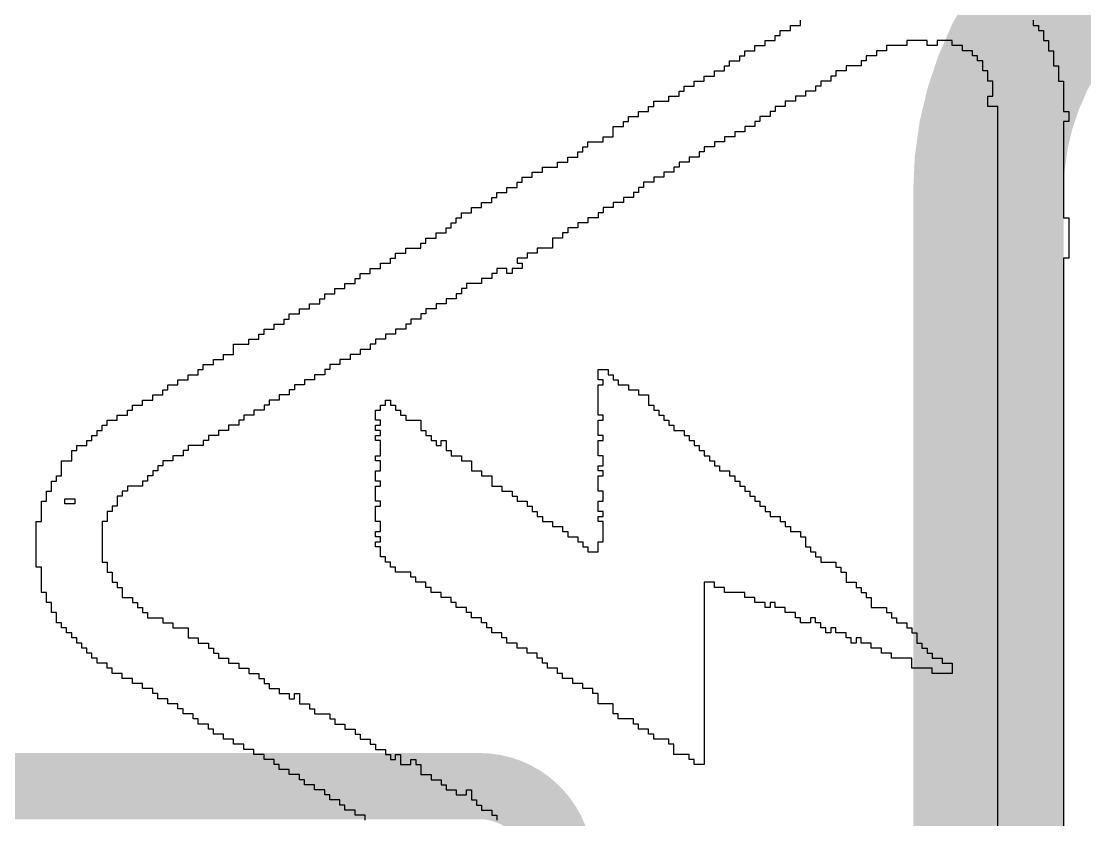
# Model space of a CAD drawing. Header units: millimetres. Extents: x -14 to 145, y 0 to 69.
# Drawn here: x 102.81 to 111.79, y 38.35 to 45.09 of the extents above; entities that cross this region are included whole.
import ezdxf

# ---------------------------------------------------------------- set-up
doc = ezdxf.new("R2010")
doc.units = ezdxf.units.MM
for name, color, linetype in [('BottomLayer', 5, 'Continuous'), ('TopLayer', 1, 'Continuous'), ('TopOverlay', 2, 'Continuous')]:
    doc.layers.add(name, color=color, linetype=linetype)

msp = doc.modelspace()

# ---------------------------------------------------------------- linework, layer by layer
at = {"layer": 'BottomLayer', "const_width": 1.27}
msp.add_lwpolyline([(110.9726, 43.66, -0.414214), (113.5126, 46.2)], format="xyb", dxfattribs=at)
msp.add_lwpolyline([(110.9726, 35.04), (110.9726, 43.66)], dxfattribs=at)
at = {"layer": 'BottomLayer', "const_width": 0.635}
msp.add_lwpolyline([(110.6551, 43.66, 1), (111.2901, 43.66, 1)], format="xyb", close=True, dxfattribs=at)
msp.add_lwpolyline([(110.6551, 43.66, 1), (111.2901, 43.66, 1)], format="xyb", close=True, dxfattribs=at)
at = {"layer": 'TopLayer', "const_width": 0.5588}
msp.add_lwpolyline([(102.1393, 38.6377), (106.6757, 38.6377)], dxfattribs=at)
at = {"layer": 'TopLayer', "const_width": 0.2794}
msp.add_lwpolyline([(106.536, 38.6377, 1), (106.8154, 38.6377, 1)], format="xyb", close=True, dxfattribs=at)
msp.add_lwpolyline([(106.536, 38.6377, 1), (106.8154, 38.6377, 1)], format="xyb", close=True, dxfattribs=at)
at = {"layer": 'TopLayer', "const_width": 0.5588}
msp.add_lwpolyline([(106.6757, 38.6377, -0.414214), (107.3556, 37.9578)], format="xyb", dxfattribs=at)
at = {"layer": 'TopOverlay'}
for p, q in [((109.386, 45.0575), (109.386, 45.1002)), ((111.3513, 45.1002), (111.3513, 45.0575)), ((109.2151, 44.972), (109.2151, 45.0148)), ((109.2151, 45.0148), (109.3006, 45.0148)), ((109.3006, 45.0148), (109.3006, 45.0575)), ((109.3006, 45.0575), (109.386, 45.0575)), ((111.3513, 45.0575), (111.394, 45.0575)), ((111.394, 45.0575), (111.394, 45.0148)), ((111.394, 45.0148), (111.4367, 45.0148)), ((111.4367, 45.0148), (111.4367, 44.9293)), ((109.0869, 44.8866), (109.0869, 44.9293)), ((109.0869, 44.9293), (109.1724, 44.9293)), ((109.1724, 44.9293), (109.1724, 44.972)), ((109.1724, 44.972), (109.2151, 44.972)), ((110.4541, 44.9293), (110.2832, 44.9293)), ((110.2832, 44.9293), (110.2832, 44.8866)), ((110.4541, 44.8866), (110.4541, 44.9293)), ((110.6677, 44.9293), (110.5395, 44.9293)), ((110.5395, 44.9293), (110.5395, 44.8866)), ((110.6677, 44.8866), (110.6677, 44.9293)), ((111.4367, 44.9293), (111.4794, 44.9293)), ((111.4794, 44.9293), (111.4794, 44.8439)), ((108.8733, 44.7584), (108.8733, 44.8011)), ((108.8733, 44.8011), (108.916, 44.8011)), ((108.916, 44.8011), (108.916, 44.8439)), ((108.916, 44.8439), (109.0015, 44.8439)), ((109.0015, 44.8439), (109.0015, 44.8866)), ((109.0015, 44.8866), (109.0869, 44.8866)), ((110.0268, 44.8011), (109.9414, 44.8011)), ((109.9414, 44.8011), (109.9414, 44.7584)), ((110.1123, 44.8439), (110.0268, 44.8439)), ((110.0268, 44.8439), (110.0268, 44.8011)), ((110.2832, 44.8866), (110.1123, 44.8866)), ((110.1123, 44.8866), (110.1123, 44.8439)), ((110.5395, 44.8866), (110.4541, 44.8866)), ((110.7531, 44.8866), (110.6677, 44.8866)), ((110.7531, 44.8439), (110.7531, 44.8866)), ((110.8386, 44.8439), (110.7531, 44.8439)), ((110.8386, 44.8011), (110.8386, 44.8439)), ((110.8813, 44.8011), (110.8386, 44.8011)), ((110.8813, 44.7584), (110.8813, 44.8011)), ((111.4794, 44.8439), (111.5222, 44.8439)), ((111.5222, 44.8439), (111.5222, 44.7157)), ((108.7452, 44.673), (108.7452, 44.7157)), ((108.7452, 44.7157), (108.7879, 44.7157)), ((108.7879, 44.7157), (108.7879, 44.7584)), ((108.7879, 44.7584), (108.8733, 44.7584)), ((109.8987, 44.7157), (109.7705, 44.7157)), ((109.7705, 44.7157), (109.7705, 44.673)), ((109.9414, 44.7584), (109.8987, 44.7584)), ((109.8987, 44.7584), (109.8987, 44.7157)), ((110.924, 44.7584), (110.8813, 44.7584)), ((110.924, 44.673), (110.924, 44.7584)), ((111.5222, 44.7157), (111.5649, 44.7157)), ((111.5649, 44.7157), (111.5649, 44.5875)), ((108.5743, 44.5875), (108.5743, 44.6302)), ((108.5743, 44.6302), (108.6597, 44.6302)), ((108.6597, 44.6302), (108.6597, 44.673)), ((108.6597, 44.673), (108.7452, 44.673)), ((109.6851, 44.6302), (109.6423, 44.6302)), ((109.6423, 44.6302), (109.6423, 44.5875)), ((109.7705, 44.673), (109.6851, 44.673)), ((109.6851, 44.673), (109.6851, 44.6302)), ((110.9668, 44.673), (110.924, 44.673)), ((110.9668, 44.5875), (110.9668, 44.673)), ((108.4034, 44.5021), (108.4034, 44.5448)), ((108.4034, 44.5448), (108.4888, 44.5448)), ((108.4888, 44.5448), (108.4888, 44.5875)), ((108.4888, 44.5875), (108.5743, 44.5875)), ((109.5569, 44.5448), (109.5142, 44.5448)), ((109.5142, 44.5448), (109.5142, 44.5021)), ((109.6423, 44.5875), (109.5569, 44.5875)), ((109.5569, 44.5875), (109.5569, 44.5448)), ((111.0095, 44.5875), (110.9668, 44.5875)), ((111.0095, 44.4594), (111.0095, 44.5875)), ((111.5649, 44.5875), (111.6076, 44.5875)), ((111.6076, 44.5875), (111.6076, 44.3312)), ((108.2752, 44.4166), (108.2752, 44.4594)), ((108.2752, 44.4594), (108.3606, 44.4594)), ((108.3606, 44.4594), (108.3606, 44.5021)), ((108.3606, 44.5021), (108.4034, 44.5021)), ((109.4287, 44.4594), (109.3433, 44.4594)), ((109.3433, 44.4594), (109.3433, 44.4166)), ((109.5142, 44.5021), (109.4287, 44.5021)), ((109.4287, 44.5021), (109.4287, 44.4594)), ((110.9668, 44.3739), (110.9668, 44.4594)), ((110.9668, 44.4594), (111.0095, 44.4594)), ((108.1043, 44.3312), (108.1043, 44.3739)), ((108.1043, 44.3739), (108.147, 44.3739)), ((108.147, 44.3739), (108.147, 44.4166)), ((108.147, 44.4166), (108.2752, 44.4166)), ((109.2578, 44.3739), (109.1724, 44.3739)), ((109.1724, 44.3739), (109.1724, 44.3312)), ((109.3433, 44.4166), (109.2578, 44.4166)), ((109.2578, 44.4166), (109.2578, 44.3739)), ((111.0522, 44.3739), (110.9668, 44.3739)), ((111.0522, 37.9655), (111.0522, 44.3739)), ((107.9334, 44.2457), (107.9334, 44.2885)), ((107.9334, 44.2885), (108.0189, 44.2885)), ((108.0189, 44.2885), (108.0189, 44.3312)), ((108.0189, 44.3312), (108.1043, 44.3312)), ((109.1297, 44.2885), (109.0442, 44.2885)), ((109.0442, 44.2885), (109.0442, 44.2457)), ((109.1724, 44.3312), (109.1297, 44.3312)), ((109.1297, 44.3312), (109.1297, 44.2885)), ((111.6076, 44.3312), (111.6503, 44.3312)), ((111.6503, 44.3312), (111.6503, 44.2457)), ((107.8053, 44.1176), (107.8053, 44.203)), ((107.8053, 44.203), (107.8907, 44.203)), ((107.8907, 44.203), (107.8907, 44.2457)), ((107.8907, 44.2457), (107.9334, 44.2457)), ((109.0015, 44.203), (108.916, 44.203)), ((108.916, 44.203), (108.916, 44.1603)), ((109.0442, 44.2457), (109.0015, 44.2457)), ((109.0015, 44.2457), (109.0015, 44.203)), ((111.6503, 44.2457), (111.6076, 44.2457)), ((111.6076, 44.2457), (111.6076, 43.434)), ((107.7198, 44.0748), (107.7198, 44.1176)), ((107.7198, 44.1176), (107.8053, 44.1176)), ((108.8306, 44.1176), (108.7452, 44.1176)), ((108.7452, 44.1176), (108.7452, 44.0748)), ((108.916, 44.1603), (108.8306, 44.1603)), ((108.8306, 44.1603), (108.8306, 44.1176)), ((107.5062, 43.9467), (107.5062, 43.9894)), ((107.5062, 43.9894), (107.5489, 43.9894)), ((107.5489, 43.9894), (107.5489, 44.0321)), ((107.5489, 44.0321), (107.5916, 44.0321)), ((107.5916, 44.0321), (107.5916, 44.0748)), ((107.5916, 44.0748), (107.7198, 44.0748)), ((108.5743, 43.9894), (108.5315, 43.9894)), ((108.5315, 43.9894), (108.5315, 43.9467)), ((108.6597, 44.0321), (108.5743, 44.0321)), ((108.5743, 44.0321), (108.5743, 43.9894)), ((108.7452, 44.0748), (108.6597, 44.0748)), ((108.6597, 44.0748), (108.6597, 44.0321)), ((107.3353, 43.8612), (107.3353, 43.904)), ((107.3353, 43.904), (107.4207, 43.904)), ((107.4207, 43.904), (107.4207, 43.9467)), ((107.4207, 43.9467), (107.5062, 43.9467)), ((108.4461, 43.904), (108.3606, 43.904)), ((108.3606, 43.904), (108.3606, 43.8612)), ((108.5315, 43.9467), (108.4461, 43.9467)), ((108.4461, 43.9467), (108.4461, 43.904)), ((107.1217, 43.7758), (107.1217, 43.8185)), ((107.1217, 43.8185), (107.2071, 43.8185)), ((107.2071, 43.8185), (107.2071, 43.8612)), ((107.2071, 43.8612), (107.3353, 43.8612)), ((108.3179, 43.8185), (108.2325, 43.8185)), ((108.2325, 43.8185), (108.2325, 43.7758)), ((108.3606, 43.8612), (108.3179, 43.8612)), ((108.3179, 43.8612), (108.3179, 43.8185)), ((106.9935, 43.6903), (106.9935, 43.7331)), ((106.9935, 43.7331), (107.0362, 43.7331)), ((107.0362, 43.7331), (107.0362, 43.7758)), ((107.0362, 43.7758), (107.1217, 43.7758)), ((108.147, 43.7331), (108.0616, 43.7331)), ((108.0616, 43.7331), (108.0616, 43.6903)), ((108.2325, 43.7758), (108.147, 43.7758)), ((108.147, 43.7758), (108.147, 43.7331)), ((106.8226, 43.6049), (106.8226, 43.6476)), ((106.8226, 43.6476), (106.9081, 43.6476)), ((106.9081, 43.6476), (106.9081, 43.6903)), ((106.9081, 43.6903), (106.9935, 43.6903)), ((108.0189, 43.6476), (107.9761, 43.6476)), ((107.9761, 43.6476), (107.9761, 43.6049)), ((108.0616, 43.6903), (108.0189, 43.6903)), ((108.0189, 43.6903), (108.0189, 43.6476)), ((106.6945, 43.5194), (106.6945, 43.5622)), ((106.6945, 43.5622), (106.7799, 43.5622)), ((106.7799, 43.5622), (106.7799, 43.6049)), ((106.7799, 43.6049), (106.8226, 43.6049)), ((107.8907, 43.5622), (107.8053, 43.5622)), ((107.8053, 43.5622), (107.8053, 43.5194)), ((107.9761, 43.6049), (107.8907, 43.6049)), ((107.8907, 43.6049), (107.8907, 43.5622)), ((106.5236, 43.434), (106.5236, 43.4767)), ((106.5236, 43.4767), (106.609, 43.4767)), ((106.609, 43.4767), (106.609, 43.5194)), ((106.609, 43.5194), (106.6945, 43.5194)), ((107.7198, 43.4767), (107.6771, 43.4767)), ((107.6771, 43.4767), (107.6771, 43.434)), ((107.8053, 43.5194), (107.7198, 43.5194)), ((107.7198, 43.5194), (107.7198, 43.4767)), ((106.4381, 43.3486), (106.4381, 43.3913)), ((106.4381, 43.3913), (106.4808, 43.3913)), ((106.4808, 43.3913), (106.4808, 43.434)), ((106.4808, 43.434), (106.5236, 43.434)), ((107.5916, 43.3913), (107.5062, 43.3913)), ((107.5062, 43.3913), (107.5062, 43.3486)), ((107.6771, 43.434), (107.5916, 43.434)), ((107.5916, 43.434), (107.5916, 43.3913)), ((111.6076, 43.434), (111.6503, 43.434)), ((111.6503, 43.434), (111.6503, 43.0922)), ((106.3099, 43.2631), (106.3099, 43.3058)), ((106.3099, 43.3058), (106.3954, 43.3058)), ((106.3954, 43.3058), (106.3954, 43.3486)), ((106.3954, 43.3486), (106.4381, 43.3486)), ((107.4207, 43.3058), (107.378, 43.3058)), ((107.378, 43.3058), (107.378, 43.2631)), ((107.5062, 43.3486), (107.4207, 43.3486)), ((107.4207, 43.3486), (107.4207, 43.3058)), ((106.1818, 43.1777), (106.1818, 43.2204)), ((106.1818, 43.2204), (106.2245, 43.2204)), ((106.2245, 43.2204), (106.2245, 43.2631)), ((106.2245, 43.2631), (106.3099, 43.2631)), ((107.378, 43.2631), (107.2926, 43.2631)), ((107.2926, 43.2631), (107.2926, 43.1777)), ((105.9254, 43.0495), (105.9254, 43.0922)), ((105.9254, 43.0922), (105.9682, 43.0922)), ((105.9682, 43.0922), (105.9682, 43.1349)), ((105.9682, 43.1349), (106.0536, 43.1349)), ((106.0536, 43.1349), (106.0536, 43.1777)), ((106.0536, 43.1777), (106.1818, 43.1777)), ((107.079, 43.0922), (106.9935, 43.0922)), ((106.9935, 43.0922), (106.9935, 43.0495)), ((107.1644, 43.1349), (107.079, 43.1349)), ((107.079, 43.1349), (107.079, 43.0922)), ((107.2926, 43.1777), (107.1644, 43.1777)), ((107.1644, 43.1777), (107.1644, 43.1349)), ((111.6503, 43.0922), (111.6076, 43.0922)), ((111.6076, 43.0922), (111.6076, 37.1537)), ((105.7545, 42.964), (105.7545, 43.0068)), ((105.7545, 43.0068), (105.84, 43.0068)), ((105.84, 43.0068), (105.84, 43.0495)), ((105.84, 43.0495), (105.9254, 43.0495)), ((106.9081, 43.0068), (106.8226, 43.0068)), ((106.8226, 43.0068), (106.8226, 42.964)), ((106.9081, 42.964), (106.9081, 43.0068)), ((107.0362, 43.0068), (106.9508, 43.0068)), ((106.9508, 43.0068), (106.9508, 42.964)), ((106.9935, 43.0495), (107.0362, 43.0495)), ((107.0362, 43.0495), (107.0362, 43.0068)), ((105.6264, 42.8786), (105.6264, 42.9213)), ((105.6264, 42.9213), (105.6691, 42.9213)), ((105.6691, 42.9213), (105.6691, 42.964)), ((105.6691, 42.964), (105.7545, 42.964)), ((106.7799, 42.9213), (106.6945, 42.9213)), ((106.6945, 42.9213), (106.6945, 42.8786)), ((106.8226, 42.964), (106.7799, 42.964)), ((106.7799, 42.964), (106.7799, 42.9213)), ((106.9508, 42.964), (106.9081, 42.964)), ((105.4555, 42.7932), (105.4555, 42.8359)), ((105.4555, 42.8359), (105.5409, 42.8359)), ((105.5409, 42.8359), (105.5409, 42.8786)), ((105.5409, 42.8786), (105.6264, 42.8786)), ((106.5663, 42.8359), (106.5236, 42.8359)), ((106.5236, 42.8359), (106.5236, 42.7932)), ((106.6945, 42.8786), (106.5663, 42.8786)), ((106.5663, 42.8786), (106.5663, 42.8359)), ((105.3273, 42.7077), (105.3273, 42.7504)), ((105.3273, 42.7504), (105.37, 42.7504)), ((105.37, 42.7504), (105.37, 42.7932)), ((105.37, 42.7932), (105.4555, 42.7932)), ((106.4808, 42.7504), (106.3954, 42.7504)), ((106.3954, 42.7504), (106.3954, 42.7077)), ((106.5236, 42.7932), (106.4808, 42.7932)), ((106.4808, 42.7932), (106.4808, 42.7504)), ((105.1564, 42.6223), (105.1564, 42.665)), ((105.1564, 42.665), (105.2419, 42.665)), ((105.2419, 42.665), (105.2419, 42.7077)), ((105.2419, 42.7077), (105.3273, 42.7077)), ((106.3099, 42.665), (106.2245, 42.665)), ((106.2245, 42.665), (106.2245, 42.6223)), ((106.3954, 42.7077), (106.3099, 42.7077)), ((106.3099, 42.7077), (106.3099, 42.665)), ((105.0283, 42.5368), (105.0283, 42.5795)), ((105.0283, 42.5795), (105.071, 42.5795)), ((105.071, 42.5795), (105.071, 42.6223)), ((105.071, 42.6223), (105.1564, 42.6223)), ((106.1818, 42.5795), (106.0963, 42.5795)), ((106.0963, 42.5795), (106.0963, 42.5368)), ((106.2245, 42.6223), (106.1818, 42.6223)), ((106.1818, 42.6223), (106.1818, 42.5795)), ((104.8574, 42.4514), (104.8574, 42.4941)), ((104.8574, 42.4941), (104.9428, 42.4941)), ((104.9428, 42.4941), (104.9428, 42.5368)), ((104.9428, 42.5368), (105.0283, 42.5368)), ((106.0536, 42.4941), (105.9682, 42.4941)), ((105.9682, 42.4941), (105.9682, 42.4514)), ((106.0963, 42.5368), (106.0536, 42.5368)), ((106.0536, 42.5368), (106.0536, 42.4941)), ((104.7292, 42.3659), (104.7292, 42.4086)), ((104.7292, 42.4086), (104.8146, 42.4086)), ((104.8146, 42.4086), (104.8146, 42.4514)), ((104.8146, 42.4514), (104.8574, 42.4514)), ((105.8827, 42.4086), (105.7973, 42.4086)), ((105.7973, 42.4086), (105.7973, 42.3659)), ((105.9682, 42.4514), (105.8827, 42.4514)), ((105.8827, 42.4514), (105.8827, 42.4086)), ((104.601, 42.2805), (104.601, 42.3659)), ((104.601, 42.3659), (104.7292, 42.3659)), ((105.7545, 42.3232), (105.6691, 42.3232)), ((105.6691, 42.3232), (105.6691, 42.2805)), ((105.7973, 42.3659), (105.7545, 42.3659)), ((105.7545, 42.3659), (105.7545, 42.3232)), ((104.3447, 42.1523), (104.3447, 42.195)), ((104.3447, 42.195), (104.4301, 42.195)), ((104.4301, 42.195), (104.4301, 42.2378)), ((104.4301, 42.2378), (104.5156, 42.2378)), ((104.5156, 42.2378), (104.5156, 42.2805)), ((104.5156, 42.2805), (104.601, 42.2805)), ((105.4982, 42.195), (105.4128, 42.195)), ((105.4128, 42.195), (105.4128, 42.1523)), ((105.5837, 42.2378), (105.4982, 42.2378)), ((105.4982, 42.2378), (105.4982, 42.195)), ((105.6691, 42.2805), (105.5837, 42.2805)), ((105.5837, 42.2805), (105.5837, 42.2378)), ((104.2165, 42.0669), (104.2165, 42.1096)), ((104.2165, 42.1096), (104.302, 42.1096)), ((104.302, 42.1096), (104.302, 42.1523)), ((104.302, 42.1523), (104.3447, 42.1523)), ((105.37, 42.1096), (105.2846, 42.1096)), ((105.2846, 42.1096), (105.2846, 42.0669)), ((105.4128, 42.1523), (105.37, 42.1523)), ((105.37, 42.1523), (105.37, 42.1096)), ((107.6771, 42.0669), (107.6771, 42.1523)), ((107.6771, 42.1523), (107.7625, 42.1523)), ((107.7625, 42.1523), (107.7625, 42.1096)), ((107.7625, 42.1096), (107.8053, 42.1096)), ((107.8053, 42.1096), (107.8053, 42.0669)), ((104.0456, 41.9814), (104.0456, 42.0241)), ((104.0456, 42.0241), (104.1311, 42.0241)), ((104.1311, 42.0241), (104.1311, 42.0669)), ((104.1311, 42.0669), (104.2165, 42.0669)), ((105.1991, 42.0241), (105.1137, 42.0241)), ((105.1137, 42.0241), (105.1137, 41.9814)), ((105.2846, 42.0669), (105.1991, 42.0669)), ((105.1991, 42.0669), (105.1991, 42.0241)), ((107.7198, 42.0669), (107.6771, 42.0669)), ((107.6771, 41.7678), (107.6771, 42.0241)), ((107.6771, 42.0241), (107.7198, 42.0241)), ((107.7198, 42.0241), (107.7198, 42.0669)), ((107.8053, 42.0669), (107.848, 42.0669)), ((107.848, 42.0669), (107.848, 42.0241)), ((107.848, 42.0241), (107.9334, 42.0241)), ((107.9334, 42.0241), (107.9334, 41.9814)), ((103.9175, 41.896), (103.9175, 41.9387)), ((103.9175, 41.9387), (104.0029, 41.9387)), ((104.0029, 41.9387), (104.0029, 41.9814)), ((104.0029, 41.9814), (104.0456, 41.9814)), ((105.071, 41.9387), (104.9855, 41.9387)), ((104.9855, 41.9387), (104.9855, 41.896)), ((105.1137, 41.9814), (105.071, 41.9814)), ((105.071, 41.9814), (105.071, 41.9387)), ((107.9334, 41.9814), (108.0189, 41.9814)), ((108.0189, 41.9814), (108.0189, 41.9387)), ((108.0189, 41.9387), (108.1043, 41.9387)), ((108.1043, 41.9387), (108.1043, 41.8532)), ((103.7466, 41.8105), (103.7466, 41.8532)), ((103.7466, 41.8532), (103.832, 41.8532)), ((103.832, 41.8532), (103.832, 41.896)), ((103.832, 41.896), (103.9175, 41.896)), ((104.9001, 41.8532), (104.8574, 41.8532)), ((104.8574, 41.8532), (104.8574, 41.8105)), ((104.9855, 41.896), (104.9001, 41.896)), ((104.9001, 41.896), (104.9001, 41.8532)), ((105.84, 41.8105), (105.84, 41.8532)), ((105.84, 41.8532), (105.8827, 41.8532)), ((105.8827, 41.8532), (105.8827, 41.896)), ((105.8827, 41.896), (105.9254, 41.896)), ((105.9254, 41.896), (105.9254, 41.8532)), ((105.9254, 41.8532), (105.9682, 41.8532)), ((105.9682, 41.8532), (105.9682, 41.8105)), ((108.1043, 41.8532), (108.147, 41.8532)), ((108.147, 41.8532), (108.147, 41.8105)), ((103.6184, 41.7251), (103.6184, 41.7678)), ((103.6184, 41.7678), (103.7038, 41.7678)), ((103.7038, 41.7678), (103.7038, 41.8105)), ((103.7038, 41.8105), (103.7466, 41.8105)), ((104.7719, 41.7678), (104.6865, 41.7678)), ((104.6865, 41.7678), (104.6865, 41.7251)), ((104.8574, 41.8105), (104.7719, 41.8105)), ((104.7719, 41.8105), (104.7719, 41.7678)), ((105.7973, 41.7251), (105.7973, 41.8105)), ((105.7973, 41.8105), (105.84, 41.8105)), ((105.9682, 41.8105), (106.0109, 41.8105)), ((106.0109, 41.8105), (106.0109, 41.7678)), ((106.0109, 41.7678), (106.0536, 41.7678)), ((106.0536, 41.7678), (106.0536, 41.7251)), ((107.7198, 41.7678), (107.6771, 41.7678)), ((107.7198, 41.7251), (107.7198, 41.7678)), ((108.147, 41.8105), (108.1898, 41.8105)), ((108.1898, 41.8105), (108.1898, 41.7678)), ((108.1898, 41.7678), (108.2325, 41.7678)), ((108.2325, 41.7678), (108.2325, 41.7251)), ((103.4902, 41.6396), (103.4902, 41.6824)), ((103.4902, 41.6824), (103.533, 41.6824)), ((103.533, 41.6824), (103.533, 41.7251)), ((103.533, 41.7251), (103.6184, 41.7251)), ((104.6437, 41.6824), (104.5583, 41.6824)), ((104.5583, 41.6824), (104.5583, 41.6396)), ((104.6865, 41.7251), (104.6437, 41.7251)), ((104.6437, 41.7251), (104.6437, 41.6824)), ((105.84, 41.7251), (105.7973, 41.7251)), ((105.7973, 41.6396), (105.7973, 41.6824)), ((105.7973, 41.6824), (105.84, 41.6824)), ((105.84, 41.6824), (105.84, 41.7251)), ((106.0536, 41.7251), (106.1818, 41.7251)), ((106.1818, 41.7251), (106.1818, 41.6396)), ((107.6771, 41.5969), (107.6771, 41.7251)), ((107.6771, 41.7251), (107.7198, 41.7251)), ((108.2325, 41.7251), (108.2752, 41.7251)), ((108.2752, 41.7251), (108.2752, 41.6824)), ((108.2752, 41.6824), (108.3179, 41.6824)), ((108.3179, 41.6824), (108.3179, 41.6396)), ((103.4048, 41.5542), (103.4048, 41.5969)), ((103.4048, 41.5969), (103.4475, 41.5969)), ((103.4475, 41.5969), (103.4475, 41.6396)), ((103.4475, 41.6396), (103.4902, 41.6396)), ((104.4729, 41.5969), (104.3874, 41.5969)), ((104.3874, 41.5969), (104.3874, 41.5542)), ((104.5583, 41.6396), (104.4729, 41.6396)), ((104.4729, 41.6396), (104.4729, 41.5969)), ((105.84, 41.6396), (105.7973, 41.6396)), ((105.7973, 41.5542), (105.7973, 41.5969)), ((105.7973, 41.5969), (105.84, 41.5969)), ((105.84, 41.5969), (105.84, 41.6396)), ((106.1818, 41.6396), (106.2245, 41.6396)), ((106.2245, 41.6396), (106.2245, 41.5969)), ((106.2245, 41.5969), (106.2672, 41.5969)), ((106.2672, 41.5969), (106.2672, 41.5542)), ((107.7198, 41.5969), (107.6771, 41.5969)), ((107.7198, 41.5542), (107.7198, 41.5969)), ((108.3179, 41.6396), (108.4034, 41.6396)), ((108.4034, 41.6396), (108.4034, 41.5969)), ((108.4034, 41.5969), (108.4461, 41.5969)), ((108.4461, 41.5969), (108.4461, 41.5542)), ((103.2766, 41.4687), (103.2766, 41.5115)), ((103.2766, 41.5115), (103.3621, 41.5115)), ((103.3621, 41.5115), (103.3621, 41.5542)), ((103.3621, 41.5542), (103.4048, 41.5542)), ((104.3447, 41.5115), (104.2165, 41.5115)), ((104.2165, 41.5115), (104.2165, 41.4687)), ((104.3874, 41.5542), (104.3447, 41.5542)), ((104.3447, 41.5542), (104.3447, 41.5115)), ((105.84, 41.5542), (105.7973, 41.5542)), ((105.84, 41.426), (105.84, 41.5542)), ((106.2672, 41.5542), (106.3099, 41.5542)), ((106.3099, 41.5542), (106.3099, 41.5115)), ((106.3099, 41.5115), (106.3527, 41.5115)), ((106.3527, 41.5115), (106.3527, 41.5542)), ((106.3527, 41.5542), (106.3954, 41.5542)), ((106.3954, 41.5542), (106.3954, 41.4687)), ((107.6771, 41.426), (107.6771, 41.5542)), ((107.6771, 41.5542), (107.7198, 41.5542)), ((108.4461, 41.5542), (108.4888, 41.5542)), ((108.4888, 41.5542), (108.4888, 41.5115)), ((108.4888, 41.5115), (108.5315, 41.5115)), ((108.5315, 41.5115), (108.5315, 41.4687)), ((103.2339, 41.3833), (103.2339, 41.4687)), ((103.2339, 41.4687), (103.2766, 41.4687)), ((104.1738, 41.426), (104.0883, 41.426)), ((104.0883, 41.426), (104.0883, 41.3833)), ((104.2165, 41.4687), (104.1738, 41.4687)), ((104.1738, 41.4687), (104.1738, 41.426)), ((105.7973, 41.3833), (105.7973, 41.426)), ((105.7973, 41.426), (105.84, 41.426)), ((106.3954, 41.4687), (106.4381, 41.4687)), ((106.4381, 41.4687), (106.4381, 41.426)), ((106.4381, 41.426), (106.5236, 41.426)), ((106.5236, 41.426), (106.5236, 41.3833)), ((107.7198, 41.426), (107.6771, 41.426)), ((107.7198, 41.3406), (107.7198, 41.426)), ((108.5315, 41.4687), (108.5743, 41.4687)), ((108.5743, 41.4687), (108.5743, 41.426)), ((108.5743, 41.426), (108.617, 41.426)), ((108.617, 41.426), (108.617, 41.3833)), ((103.1484, 41.2551), (103.1484, 41.3833)), ((103.1484, 41.3833), (103.2339, 41.3833)), ((103.9602, 41.2978), (103.9175, 41.2978)), ((103.9175, 41.2978), (103.9175, 41.2551)), ((104.0029, 41.3406), (103.9602, 41.3406)), ((103.9602, 41.3406), (103.9602, 41.2978)), ((104.0883, 41.3833), (104.0029, 41.3833)), ((104.0029, 41.3833), (104.0029, 41.3406)), ((105.84, 41.3833), (105.7973, 41.3833)), ((105.7973, 41.2124), (105.7973, 41.2978)), ((105.7973, 41.2978), (105.84, 41.2978)), ((105.84, 41.2978), (105.84, 41.3833)), ((106.5236, 41.3833), (106.609, 41.3833)), ((106.609, 41.3833), (106.609, 41.2978)), ((106.609, 41.2978), (106.6945, 41.2978)), ((106.6945, 41.2978), (106.6945, 41.2551)), ((107.6771, 41.2978), (107.6771, 41.3406)), ((107.6771, 41.3406), (107.7198, 41.3406)), ((107.7198, 41.2978), (107.6771, 41.2978)), ((107.7198, 41.2551), (107.7198, 41.2978)), ((108.617, 41.3833), (108.6597, 41.3833)), ((108.6597, 41.3833), (108.6597, 41.3406)), ((108.6597, 41.3406), (108.7024, 41.3406)), ((108.7024, 41.3406), (108.7024, 41.2978)), ((108.7024, 41.2978), (108.7879, 41.2978)), ((108.7879, 41.2978), (108.7879, 41.2551)), ((103.063, 41.127), (103.063, 41.2124)), ((103.063, 41.2124), (103.1057, 41.2124)), ((103.1057, 41.2124), (103.1057, 41.2551)), ((103.1057, 41.2551), (103.1484, 41.2551)), ((103.8747, 41.2124), (103.832, 41.2124)), ((103.832, 41.2124), (103.832, 41.1697)), ((103.9175, 41.2551), (103.8747, 41.2551)), ((103.8747, 41.2551), (103.8747, 41.2124)), ((105.84, 41.2124), (105.7973, 41.2124)), ((105.84, 41.1697), (105.84, 41.2124)), ((106.6945, 41.2551), (106.7799, 41.2551)), ((106.7799, 41.2551), (106.7799, 41.1697)), ((107.6771, 41.127), (107.6771, 41.2551)), ((107.6771, 41.2551), (107.7198, 41.2551)), ((108.7879, 41.2551), (108.8306, 41.2551)), ((108.8306, 41.2551), (108.8306, 41.2124)), ((108.8306, 41.2124), (108.8733, 41.2124)), ((108.8733, 41.2124), (108.8733, 41.1697)), ((103.0203, 41.0415), (103.0203, 41.127)), ((103.0203, 41.127), (103.063, 41.127)), ((103.7038, 41.127), (103.6611, 41.127)), ((103.6611, 41.127), (103.6611, 41.0842)), ((103.832, 41.1697), (103.7038, 41.1697)), ((103.7038, 41.1697), (103.7038, 41.127)), ((105.7973, 41.0415), (105.7973, 41.1697)), ((105.7973, 41.1697), (105.84, 41.1697)), ((106.7799, 41.1697), (106.8653, 41.1697)), ((106.8653, 41.1697), (106.8653, 41.127)), ((106.8653, 41.127), (106.9508, 41.127)), ((106.9508, 41.127), (106.9508, 41.0842)), ((107.7198, 41.127), (107.6771, 41.127)), ((107.7198, 41.0415), (107.7198, 41.127)), ((108.8733, 41.1697), (108.916, 41.1697)), ((108.916, 41.1697), (108.916, 41.127)), ((108.916, 41.127), (108.9588, 41.127)), ((108.9588, 41.127), (108.9588, 41.0842)), ((102.9776, 40.8706), (102.9776, 41.0415)), ((102.9776, 41.0415), (103.0203, 41.0415)), ((103.1747, 41.0194), (103.1747, 41.0621)), ((103.1747, 41.0621), (103.2174, 41.0621)), ((103.2174, 41.0621), (103.2601, 41.0621)), ((103.2601, 41.0621), (103.2601, 41.0194)), ((103.6611, 41.0842), (103.6184, 41.0842)), ((103.6184, 41.0842), (103.6184, 40.9988)), ((105.84, 41.0415), (105.7973, 41.0415)), ((105.84, 40.9988), (105.84, 41.0415)), ((106.9508, 41.0842), (106.9935, 41.0842)), ((106.9935, 41.0842), (106.9935, 41.0415)), ((106.9935, 41.0415), (107.079, 41.0415)), ((107.079, 41.0415), (107.079, 40.9988)), ((107.6771, 40.9561), (107.6771, 41.0415)), ((107.6771, 41.0415), (107.7198, 41.0415)), ((108.9588, 41.0842), (109.0015, 41.0842)), ((109.0015, 41.0842), (109.0015, 41.0415)), ((109.0015, 41.0415), (109.0442, 41.0415)), ((109.0442, 41.0415), (109.0442, 40.9988)), ((103.2601, 41.0194), (103.1747, 41.0194)), ((103.5757, 40.9561), (103.533, 40.9561)), ((103.533, 40.9561), (103.533, 40.8706)), ((103.6184, 40.9988), (103.5757, 40.9988)), ((103.5757, 40.9988), (103.5757, 40.9561)), ((105.7973, 40.8706), (105.7973, 40.9988)), ((105.7973, 40.9988), (105.84, 40.9988)), ((107.079, 40.9988), (107.1217, 40.9988)), ((107.1217, 40.9988), (107.1217, 40.9561)), ((107.1217, 40.9561), (107.1644, 40.9561)), ((107.1644, 40.9561), (107.1644, 40.9133)), ((107.7198, 40.9561), (107.6771, 40.9561)), ((107.7198, 40.9133), (107.7198, 40.9561)), ((109.0442, 40.9988), (109.0869, 40.9988)), ((109.0869, 40.9988), (109.0869, 40.9561)), ((109.0869, 40.9561), (109.1297, 40.9561)), ((109.1297, 40.9561), (109.1297, 40.9133)), ((102.9348, 40.8706), (102.9776, 40.8706)), ((102.9348, 40.4861), (102.9348, 40.8706)), ((103.533, 40.8706), (103.4902, 40.8706)), ((103.4902, 40.8706), (103.4902, 40.5288)), ((105.84, 40.8706), (105.7973, 40.8706)), ((105.84, 40.7852), (105.84, 40.8706)), ((107.1644, 40.9133), (107.2071, 40.9133)), ((107.2071, 40.9133), (107.2071, 40.8706)), ((107.2071, 40.8706), (107.2926, 40.8706)), ((107.2926, 40.8706), (107.2926, 40.8279)), ((107.6771, 40.8706), (107.6771, 40.9133)), ((107.6771, 40.9133), (107.7198, 40.9133)), ((107.7198, 40.8706), (107.6771, 40.8706)), ((107.7198, 40.6997), (107.7198, 40.8706)), ((109.1297, 40.9133), (109.2151, 40.9133)), ((109.2151, 40.9133), (109.2151, 40.8706)), ((109.2151, 40.8706), (109.2578, 40.8706)), ((109.2578, 40.8706), (109.2578, 40.8279)), ((105.7973, 40.7425), (105.7973, 40.7852)), ((105.7973, 40.7852), (105.84, 40.7852)), ((107.2926, 40.8279), (107.378, 40.8279)), ((107.378, 40.8279), (107.378, 40.7852)), ((107.378, 40.7852), (107.4207, 40.7852)), ((107.4207, 40.7852), (107.4207, 40.7425)), ((109.2578, 40.8279), (109.3006, 40.8279)), ((109.3006, 40.8279), (109.3006, 40.7852)), ((109.3006, 40.7852), (109.386, 40.7852)), ((109.386, 40.7852), (109.386, 40.7425)), ((105.84, 40.7425), (105.7973, 40.7425)), ((105.7973, 40.657), (105.7973, 40.6997)), ((105.7973, 40.6997), (105.84, 40.6997)), ((105.84, 40.6997), (105.84, 40.7425)), ((107.4207, 40.7425), (107.5062, 40.7425)), ((107.5062, 40.7425), (107.5062, 40.6997)), ((107.5062, 40.6997), (107.5489, 40.6997)), ((107.5489, 40.6997), (107.5489, 40.657)), ((107.6771, 40.6143), (107.6771, 40.6997)), ((107.6771, 40.6997), (107.7198, 40.6997)), ((109.386, 40.7425), (109.4287, 40.7425)), ((109.4287, 40.7425), (109.4287, 40.657)), ((105.84, 40.657), (105.7973, 40.657)), ((105.84, 40.5716), (105.84, 40.657)), ((107.5489, 40.657), (107.5916, 40.657)), ((107.5916, 40.657), (107.5916, 40.6143)), ((107.5916, 40.6143), (107.6771, 40.6143)), ((109.4287, 40.657), (109.4714, 40.657)), ((109.4714, 40.657), (109.4714, 40.6143)), ((109.4714, 40.6143), (109.5142, 40.6143)), ((109.5142, 40.6143), (109.5142, 40.5716)), ((103.4902, 40.5288), (103.533, 40.5288)), ((103.533, 40.5288), (103.533, 40.4434)), ((105.8827, 40.5716), (105.84, 40.5716)), ((105.8827, 40.5288), (105.8827, 40.5716)), ((105.9254, 40.5288), (105.8827, 40.5288)), ((105.9254, 40.4861), (105.9254, 40.5288)), ((109.5142, 40.5716), (109.5569, 40.5716)), ((109.5569, 40.5716), (109.5569, 40.5288)), ((109.5569, 40.5288), (109.6851, 40.5288)), ((109.6851, 40.5288), (109.6851, 40.4861)), ((102.9776, 40.4861), (102.9348, 40.4861)), ((102.9776, 40.2725), (102.9776, 40.4861)), ((103.533, 40.4434), (103.5757, 40.4434)), ((103.5757, 40.4434), (103.5757, 40.3579)), ((105.9682, 40.4861), (105.9254, 40.4861)), ((105.9682, 40.4434), (105.9682, 40.4861)), ((106.0963, 40.4434), (105.9682, 40.4434)), ((106.0963, 40.4007), (106.0963, 40.4434)), ((106.1391, 40.4007), (106.0963, 40.4007)), ((106.1391, 40.3579), (106.1391, 40.4007)), ((109.6851, 40.4861), (109.7278, 40.4861)), ((109.7278, 40.4861), (109.7278, 40.4434)), ((109.7278, 40.4434), (109.7705, 40.4434)), ((109.7705, 40.4434), (109.7705, 40.3579)), ((103.5757, 40.3579), (103.6184, 40.3579)), ((103.6184, 40.3579), (103.6184, 40.3152)), ((103.6184, 40.3152), (103.6611, 40.3152)), ((103.6611, 40.3152), (103.6611, 40.2298)), ((106.2245, 40.3579), (106.1391, 40.3579)), ((106.2245, 40.3152), (106.2245, 40.3579)), ((106.2672, 40.3152), (106.2245, 40.3152)), ((106.2672, 40.2725), (106.2672, 40.3152)), ((108.6597, 40.3579), (108.5743, 40.3579)), ((108.5743, 40.3579), (108.5743, 38.8199)), ((108.6597, 40.3152), (108.6597, 40.3579)), ((108.7452, 40.3152), (108.6597, 40.3152)), ((108.7452, 40.2725), (108.7452, 40.3152)), ((109.7705, 40.3579), (109.856, 40.3579)), ((109.856, 40.3579), (109.856, 40.3152)), ((109.856, 40.3152), (109.8987, 40.3152)), ((109.8987, 40.3152), (109.8987, 40.2725)), ((103.0203, 40.2725), (102.9776, 40.2725)), ((103.0203, 40.1871), (103.0203, 40.2725)), ((103.6611, 40.2298), (103.7466, 40.2298)), ((103.7466, 40.2298), (103.7466, 40.1871)), ((106.3527, 40.2725), (106.2672, 40.2725)), ((106.3527, 40.2298), (106.3527, 40.2725)), ((106.4381, 40.2298), (106.3527, 40.2298)), ((106.4381, 40.1871), (106.4381, 40.2298)), ((108.916, 40.2725), (108.7452, 40.2725)), ((108.916, 40.2298), (108.916, 40.2725)), ((109.0015, 40.2298), (108.916, 40.2298)), ((109.0015, 40.1871), (109.0015, 40.2298)), ((109.8987, 40.2725), (109.9414, 40.2725)), ((109.9414, 40.2725), (109.9414, 40.2298)), ((109.9414, 40.2298), (109.9841, 40.2298)), ((109.9841, 40.2298), (109.9841, 40.1443)), ((103.063, 40.1871), (103.0203, 40.1871)), ((103.063, 40.1016), (103.063, 40.1871)), ((103.7466, 40.1871), (103.7893, 40.1871)), ((103.7893, 40.1871), (103.7893, 40.1443)), ((103.7893, 40.1443), (103.832, 40.1443)), ((103.832, 40.1443), (103.832, 40.1016)), ((106.4808, 40.1871), (106.4381, 40.1871)), ((106.4808, 40.1443), (106.4808, 40.1871)), ((106.5663, 40.1443), (106.4808, 40.1443)), ((106.5663, 40.1016), (106.5663, 40.1443)), ((109.0869, 40.1871), (109.0015, 40.1871)), ((109.0869, 40.1443), (109.0869, 40.1871)), ((109.1297, 40.1443), (109.0869, 40.1443)), ((109.1724, 40.1871), (109.1297, 40.1871)), ((109.1297, 40.1871), (109.1297, 40.1443)), ((109.1724, 40.1443), (109.1724, 40.1871)), ((109.2578, 40.1443), (109.1724, 40.1443)), ((109.2578, 40.1016), (109.2578, 40.1443)), ((109.9841, 40.1443), (110.1123, 40.1443)), ((110.1123, 40.1443), (110.1123, 40.1016)), ((103.1057, 40.1016), (103.063, 40.1016)), ((103.1057, 40.0162), (103.1057, 40.1016)), ((103.832, 40.1016), (103.8747, 40.1016)), ((103.8747, 40.1016), (103.8747, 40.0589)), ((103.8747, 40.0589), (104.0029, 40.0589)), ((104.0029, 40.0589), (104.0029, 40.0162)), ((106.609, 40.1016), (106.5663, 40.1016)), ((106.609, 40.0589), (106.609, 40.1016)), ((106.6945, 40.0589), (106.609, 40.0589)), ((106.6945, 40.0162), (106.6945, 40.0589)), ((109.3433, 40.1016), (109.2578, 40.1016)), ((109.3433, 40.0589), (109.3433, 40.1016)), ((109.386, 40.0589), (109.3433, 40.0589)), ((109.386, 40.0162), (109.386, 40.0589)), ((109.5142, 40.0589), (109.4714, 40.0589)), ((109.4714, 40.0589), (109.4714, 40.0162)), ((109.5142, 40.0162), (109.5142, 40.0589)), ((110.1123, 40.1016), (110.155, 40.1016)), ((110.155, 40.1016), (110.155, 40.0589)), ((110.155, 40.0589), (110.1977, 40.0589)), ((110.1977, 40.0589), (110.1977, 40.0162)), ((103.1484, 40.0162), (103.1057, 40.0162)), ((103.1484, 39.9734), (103.1484, 40.0162)), ((103.1912, 39.9734), (103.1484, 39.9734)), ((103.1912, 39.9307), (103.1912, 39.9734)), ((104.0029, 40.0162), (104.0883, 40.0162)), ((104.0883, 40.0162), (104.0883, 39.9734)), ((104.0883, 39.9734), (104.2165, 39.9734)), ((104.2165, 39.9734), (104.2165, 39.888)), ((106.7372, 40.0162), (106.6945, 40.0162)), ((106.7372, 39.9734), (106.7372, 40.0162)), ((106.7799, 39.9734), (106.7372, 39.9734)), ((106.7799, 39.9307), (106.7799, 39.9734)), ((109.4714, 40.0162), (109.386, 40.0162)), ((109.5569, 40.0162), (109.5142, 40.0162)), ((109.5569, 39.9734), (109.5569, 40.0162)), ((109.5996, 39.9734), (109.5569, 39.9734)), ((109.5996, 39.9307), (109.5996, 39.9734)), ((109.6851, 39.9734), (109.6423, 39.9734)), ((109.6423, 39.9734), (109.6423, 39.9307)), ((109.6851, 39.9307), (109.6851, 39.9734)), ((110.1977, 40.0162), (110.2832, 40.0162)), ((110.2832, 40.0162), (110.2832, 39.9734)), ((110.2832, 39.9734), (110.3259, 39.9734)), ((110.3259, 39.9734), (110.3259, 39.9307)), ((103.2339, 39.9307), (103.1912, 39.9307)), ((103.2339, 39.888), (103.2339, 39.9307)), ((103.2766, 39.888), (103.2339, 39.888)), ((103.2766, 39.8453), (103.2766, 39.888)), ((104.2165, 39.888), (104.302, 39.888)), ((104.302, 39.888), (104.302, 39.8453)), ((106.8653, 39.9307), (106.7799, 39.9307)), ((106.8653, 39.888), (106.8653, 39.9307)), ((106.9081, 39.888), (106.8653, 39.888)), ((106.9081, 39.8453), (106.9081, 39.888)), ((109.6423, 39.9307), (109.5996, 39.9307)), ((109.7705, 39.9307), (109.6851, 39.9307)), ((109.7705, 39.888), (109.7705, 39.9307)), ((109.8132, 39.888), (109.7705, 39.888)), ((109.8132, 39.8453), (109.8132, 39.888)), ((109.8987, 39.888), (109.856, 39.888)), ((109.856, 39.888), (109.856, 39.8453)), ((109.8987, 39.8453), (109.8987, 39.888)), ((110.3259, 39.9307), (110.3686, 39.9307)), ((110.3686, 39.9307), (110.3686, 39.8453)), ((103.3193, 39.8453), (103.2766, 39.8453)), ((103.3193, 39.8025), (103.3193, 39.8453)), ((103.3621, 39.8025), (103.3193, 39.8025)), ((103.3621, 39.7598), (103.3621, 39.8025)), ((104.302, 39.8453), (104.3874, 39.8453)), ((104.3874, 39.8453), (104.3874, 39.8025)), ((104.3874, 39.8025), (104.4301, 39.8025)), ((104.4301, 39.8025), (104.4301, 39.7598)), ((106.9935, 39.8453), (106.9081, 39.8453)), ((106.9935, 39.8025), (106.9935, 39.8453)), ((107.079, 39.8025), (106.9935, 39.8025)), ((107.079, 39.7598), (107.079, 39.8025)), ((109.856, 39.8453), (109.8132, 39.8453)), ((109.9841, 39.8453), (109.8987, 39.8453)), ((109.9841, 39.8025), (109.9841, 39.8453)), ((110.0696, 39.8025), (109.9841, 39.8025)), ((110.0696, 39.7598), (110.0696, 39.8025)), ((110.3686, 39.8453), (110.4114, 39.8453)), ((110.4114, 39.8453), (110.4114, 39.8025)), ((110.4114, 39.8025), (110.4541, 39.8025)), ((110.4541, 39.8025), (110.4541, 39.7598)), ((103.4048, 39.7598), (103.3621, 39.7598)), ((103.4048, 39.7171), (103.4048, 39.7598)), ((103.4475, 39.7171), (103.4048, 39.7171)), ((103.4475, 39.6744), (103.4475, 39.7171)), ((104.4301, 39.7598), (104.4729, 39.7598)), ((104.4729, 39.7598), (104.4729, 39.7171)), ((104.4729, 39.7171), (104.5583, 39.7171)), ((104.5583, 39.7171), (104.5583, 39.6744)), ((107.1644, 39.7598), (107.079, 39.7598)), ((107.1644, 39.7171), (107.1644, 39.7598)), ((107.2071, 39.7171), (107.1644, 39.7171)), ((107.2071, 39.6744), (107.2071, 39.7171)), ((110.155, 39.7598), (110.0696, 39.7598)), ((110.155, 39.7171), (110.155, 39.7598)), ((110.3259, 39.7171), (110.155, 39.7171)), ((110.3259, 39.6317), (110.3259, 39.7171)), ((110.4541, 39.7598), (110.4968, 39.7598)), ((110.4968, 39.7598), (110.4968, 39.7171)), ((110.4968, 39.7171), (110.5822, 39.7171)), ((110.5822, 39.7171), (110.5822, 39.6744)), ((103.533, 39.6744), (103.4475, 39.6744)), ((103.533, 39.6317), (103.533, 39.6744)), ((103.5757, 39.6317), (103.533, 39.6317)), ((103.5757, 39.5889), (103.5757, 39.6317)), ((104.5583, 39.6744), (104.6437, 39.6744)), ((104.6437, 39.6744), (104.6437, 39.6317)), ((104.6437, 39.6317), (104.7292, 39.6317)), ((104.7292, 39.6317), (104.7292, 39.5889)), ((107.2499, 39.6744), (107.2071, 39.6744)), ((107.2499, 39.6317), (107.2499, 39.6744)), ((107.3353, 39.6317), (107.2499, 39.6317)), ((107.3353, 39.5889), (107.3353, 39.6317)), ((110.4968, 39.6317), (110.3259, 39.6317)), ((110.4968, 39.5889), (110.4968, 39.6317)), ((110.5822, 39.6744), (110.6677, 39.6744)), ((110.6677, 39.6744), (110.6677, 39.5889)), ((103.6611, 39.5889), (103.5757, 39.5889)), ((103.6611, 39.5462), (103.6611, 39.5889)), ((103.7466, 39.5462), (103.6611, 39.5462)), ((103.7466, 39.5035), (103.7466, 39.5462)), ((103.832, 39.5035), (103.7466, 39.5035)), ((103.832, 39.4608), (103.832, 39.5035)), ((104.7292, 39.5889), (104.8146, 39.5889)), ((104.8146, 39.5889), (104.8146, 39.5462)), ((104.8146, 39.5462), (104.8574, 39.5462)), ((104.8574, 39.5462), (104.8574, 39.5035)), ((104.8574, 39.5035), (104.9001, 39.5035)), ((104.9001, 39.5035), (104.9001, 39.4608)), ((107.378, 39.5889), (107.3353, 39.5889)), ((107.378, 39.5462), (107.378, 39.5889)), ((107.4635, 39.5462), (107.378, 39.5462)), ((107.4635, 39.5035), (107.4635, 39.5462)), ((107.5489, 39.5035), (107.4635, 39.5035)), ((107.5489, 39.4608), (107.5489, 39.5035)), ((110.5822, 39.5889), (110.4968, 39.5889)), ((110.625, 39.5889), (110.5822, 39.5889)), ((110.6677, 39.5889), (110.625, 39.5889)), ((103.9175, 39.4608), (103.832, 39.4608)), ((103.9175, 39.418), (103.9175, 39.4608)), ((103.9602, 39.418), (103.9175, 39.418)), ((103.9602, 39.3753), (103.9602, 39.418)), ((104.9001, 39.4608), (104.9855, 39.4608)), ((104.9855, 39.4608), (104.9855, 39.418)), ((104.9855, 39.418), (105.071, 39.418)), ((105.071, 39.418), (105.071, 39.3753)), ((105.1137, 39.3753), (105.1137, 39.418)), ((105.1137, 39.418), (105.1564, 39.418)), ((105.1564, 39.418), (105.1564, 39.3326)), ((107.6344, 39.4608), (107.5489, 39.4608)), ((107.6344, 39.418), (107.6344, 39.4608)), ((107.6771, 39.418), (107.6344, 39.418)), ((107.6771, 39.3326), (107.6771, 39.418)), ((104.0456, 39.3753), (103.9602, 39.3753)), ((104.0456, 39.3326), (104.0456, 39.3753)), ((104.1311, 39.3326), (104.0456, 39.3326)), ((104.1311, 39.2899), (104.1311, 39.3326)), ((105.071, 39.3753), (105.1137, 39.3753)), ((105.1564, 39.3326), (105.2419, 39.3326)), ((105.2419, 39.3326), (105.2419, 39.2899)), ((107.8053, 39.3326), (107.6771, 39.3326)), ((107.8053, 39.2471), (107.8053, 39.3326)), ((104.1738, 39.2899), (104.1311, 39.2899)), ((104.1738, 39.2471), (104.1738, 39.2899)), ((104.2592, 39.2471), (104.1738, 39.2471)), ((104.2592, 39.2044), (104.2592, 39.2471)), ((105.2419, 39.2899), (105.2846, 39.2899)), ((105.2846, 39.2899), (105.2846, 39.2471)), ((105.2846, 39.2471), (105.4128, 39.2471)), ((105.4128, 39.2471), (105.4128, 39.2044)), ((107.848, 39.2471), (107.8053, 39.2471)), ((107.848, 39.2044), (107.848, 39.2471)), ((104.302, 39.2044), (104.2592, 39.2044)), ((104.302, 39.1617), (104.302, 39.2044)), ((104.3874, 39.1617), (104.302, 39.1617)), ((104.3874, 39.119), (104.3874, 39.1617)), ((105.4128, 39.2044), (105.4555, 39.2044)), ((105.4555, 39.2044), (105.4555, 39.1617)), ((105.4555, 39.1617), (105.5409, 39.1617)), ((105.5409, 39.1617), (105.5409, 39.119)), ((107.9761, 39.2044), (107.848, 39.2044)), ((107.9761, 39.1617), (107.9761, 39.2044)), ((108.0189, 39.1617), (107.9761, 39.1617)), ((108.0189, 39.119), (108.0189, 39.1617)), ((104.4301, 39.119), (104.3874, 39.119)), ((104.4301, 39.0763), (104.4301, 39.119)), ((104.5156, 39.0763), (104.4301, 39.0763)), ((104.5156, 39.0335), (104.5156, 39.0763)), ((105.5409, 39.119), (105.6264, 39.119)), ((105.6264, 39.119), (105.6264, 39.0763)), ((105.6264, 39.0763), (105.6691, 39.0763)), ((105.6691, 39.0763), (105.6691, 39.0335)), ((108.1043, 39.119), (108.0189, 39.119)), ((108.1043, 39.0763), (108.1043, 39.119)), ((108.147, 39.0763), (108.1043, 39.0763)), ((108.147, 39.0335), (108.147, 39.0763)), ((104.601, 39.0335), (104.5156, 39.0335)), ((104.601, 38.9908), (104.601, 39.0335)), ((104.6865, 38.9908), (104.601, 38.9908)), ((104.6865, 38.9481), (104.6865, 38.9908)), ((105.6691, 39.0335), (105.7545, 39.0335)), ((105.7545, 39.0335), (105.7545, 38.9908)), ((105.7545, 38.9908), (105.7973, 38.9908)), ((105.7973, 38.9908), (105.7973, 38.9481)), ((108.2752, 39.0335), (108.147, 39.0335)), ((108.2752, 38.9908), (108.2752, 39.0335)), ((108.3179, 38.9908), (108.2752, 38.9908)), ((108.3179, 38.9054), (108.3179, 38.9908)), ((104.7719, 38.9481), (104.6865, 38.9481)), ((104.7719, 38.9054), (104.7719, 38.9481)), ((104.8574, 38.9054), (104.7719, 38.9054)), ((104.8574, 38.8626), (104.8574, 38.9054)), ((105.7973, 38.9481), (105.8827, 38.9481)), ((105.8827, 38.9481), (105.8827, 38.9054)), ((105.8827, 38.9054), (105.9254, 38.9054)), ((105.9254, 38.9054), (105.9254, 38.8626)), ((105.9682, 38.8626), (105.9682, 38.9054)), ((105.9682, 38.9054), (106.0109, 38.9054)), ((106.0109, 38.9054), (106.0109, 38.8199)), ((108.4461, 38.9054), (108.3179, 38.9054)), ((108.4461, 38.8626), (108.4461, 38.9054)), ((104.9428, 38.8626), (104.8574, 38.8626)), ((104.9428, 38.8199), (104.9428, 38.8626)), ((104.9855, 38.8199), (104.9428, 38.8199)), ((104.9855, 38.7772), (104.9855, 38.8199)), ((105.9254, 38.8626), (105.9682, 38.8626)), ((106.0109, 38.8199), (106.0963, 38.8199)), ((106.0963, 38.8199), (106.0963, 38.8626)), ((106.0963, 38.8626), (106.1391, 38.8626)), ((106.1391, 38.8626), (106.1391, 38.8199)), ((106.1391, 38.8199), (106.1818, 38.8199)), ((106.1818, 38.8199), (106.1818, 38.7345)), ((108.4888, 38.8626), (108.4461, 38.8626)), ((108.4888, 38.8199), (108.4888, 38.8626)), ((108.5743, 38.8199), (108.4888, 38.8199)), ((105.071, 38.7772), (104.9855, 38.7772)), ((105.071, 38.7345), (105.071, 38.7772)), ((105.1564, 38.7345), (105.071, 38.7345)), ((105.1564, 38.6917), (105.1564, 38.7345)), ((106.1818, 38.7345), (106.2672, 38.7345)), ((106.2672, 38.7345), (106.2672, 38.6917)), ((105.1991, 38.6917), (105.1564, 38.6917)), ((105.1991, 38.649), (105.1991, 38.6917)), ((105.2846, 38.649), (105.1991, 38.649)), ((105.2846, 38.6063), (105.2846, 38.649)), ((105.37, 38.6063), (105.2846, 38.6063)), ((105.37, 38.5636), (105.37, 38.6063)), ((106.2672, 38.6917), (106.3527, 38.6917)), ((106.3527, 38.6917), (106.3527, 38.649)), ((106.3527, 38.649), (106.3954, 38.649)), ((106.3954, 38.649), (106.3954, 38.6063)), ((106.3954, 38.6063), (106.4808, 38.6063)), ((106.4808, 38.6063), (106.4808, 38.5636)), ((106.5663, 38.5636), (106.5663, 38.6063)), ((106.5663, 38.6063), (106.609, 38.6063)), ((106.609, 38.6063), (106.609, 38.5209)), ((105.4128, 38.5636), (105.37, 38.5636)), ((105.4128, 38.5209), (105.4128, 38.5636)), ((105.4982, 38.5209), (105.4128, 38.5209)), ((105.4982, 38.4781), (105.4982, 38.5209)), ((106.4808, 38.5636), (106.5663, 38.5636)), ((106.609, 38.5209), (106.6517, 38.5209)), ((106.6517, 38.5209), (106.6517, 38.4781)), ((105.5409, 38.4781), (105.4982, 38.4781)), ((105.5409, 38.4354), (105.5409, 38.4781)), ((105.6264, 38.4354), (105.5409, 38.4354)), ((105.6264, 38.3927), (105.6264, 38.4354)), ((106.6517, 38.4781), (106.6945, 38.4781)), ((106.6945, 38.4781), (106.6945, 38.4354)), ((106.6945, 38.4354), (106.7799, 38.4354)), ((106.7799, 38.4354), (106.7799, 38.3927)), ((105.7118, 38.3927), (105.6264, 38.3927)), ((105.7118, 38.35), (105.7118, 38.3927)), ((106.7799, 38.3927), (106.8226, 38.3927)), ((106.8226, 38.3927), (106.8226, 38.35))]:
    msp.add_line(p, q, dxfattribs=at)

doc.saveas('drawing.dxf')
